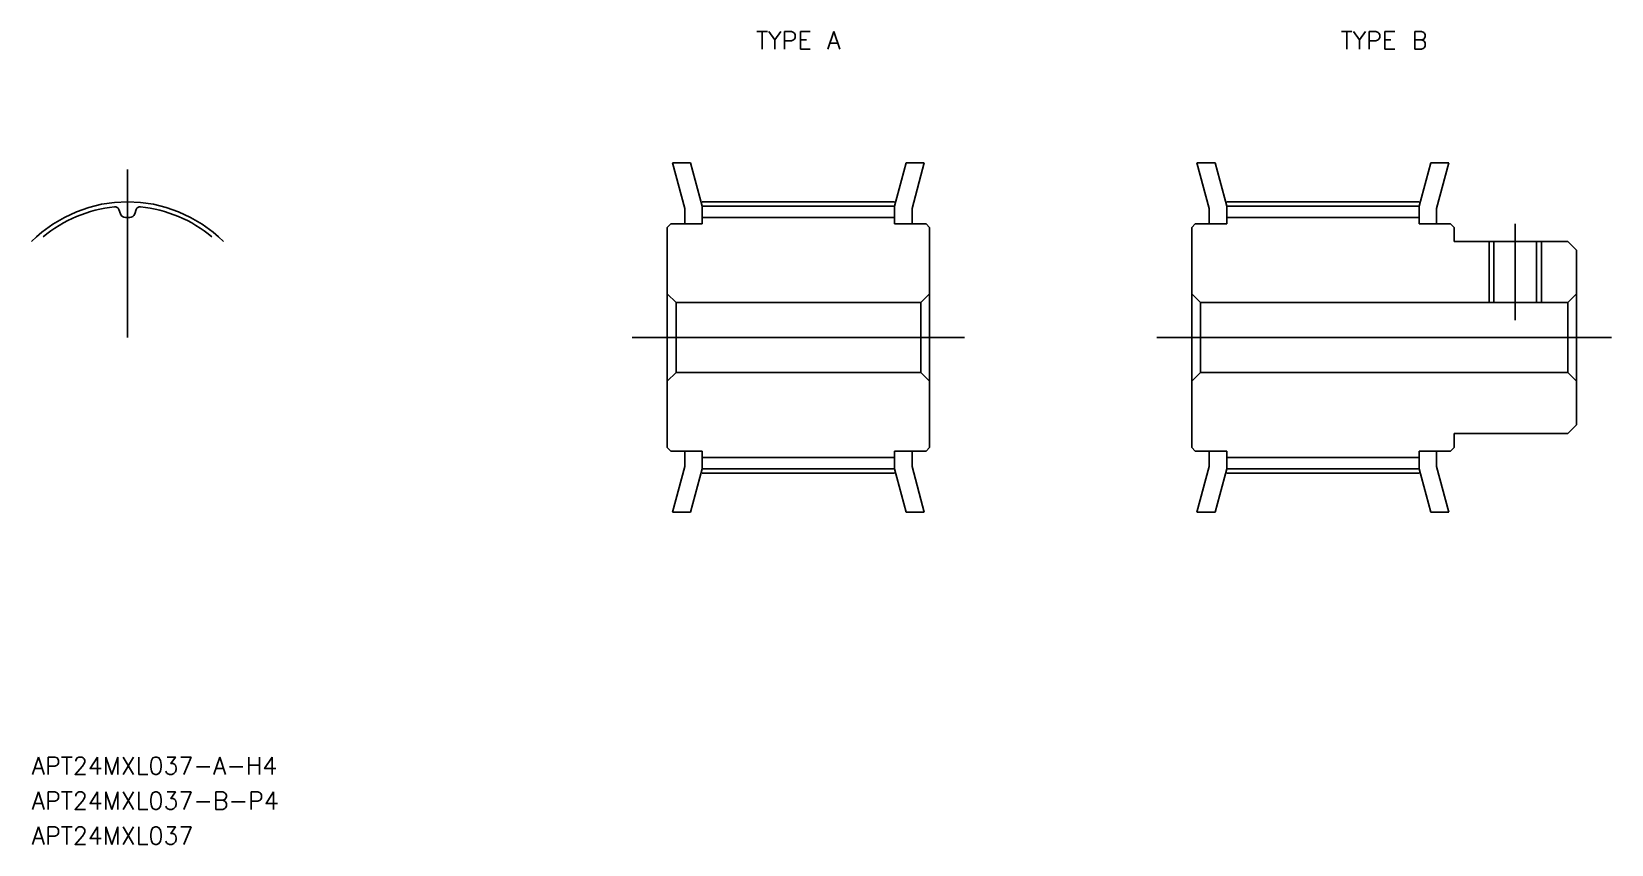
# Model space of a CAD drawing. Extents: x 36.5 to 126.8, y 23.8 to 70.3.
import ezdxf
from ezdxf.enums import TextEntityAlignment as Align

# ---------------------------------------------------------------- set-up
doc = ezdxf.new("R2010")
doc.units = 0
doc.linetypes.add('CENTER', pattern=[50.8, 31.75, -6.35, 6.35, -6.35])
doc.linetypes.add('DASHED', pattern=[19.05, 12.7, -6.35])
doc.layers.get('0').update_dxf_attribs({"linetype": 'CONTINUOUS'})
doc.layers.add('CENTER', color=1, linetype='CENTER')
doc.styles.add('MISUMI', font='txt.shx')

msp = doc.modelspace()

# ---------------------------------------------------------------- linework, layer by layer
at = {"color": 7, "linetype": 'CONTINUOUS'}
for p, q in [((73.83, 60.212), (73.127, 62.834)), ((73.127, 62.834), (74.163, 62.834)), ((74.83, 60.344), (74.163, 62.834)), ((85.83, 60.344), (86.497, 62.834)), ((87.532, 62.834), (86.497, 62.834)), ((86.83, 60.212), (87.532, 62.834)), ((103.83, 60.212), (103.127, 62.834)), ((103.127, 62.834), (104.163, 62.834)), ((104.83, 60.344), (104.163, 62.834)), ((115.83, 60.344), (116.497, 62.834)), ((116.497, 62.834), (117.532, 62.834)), ((116.83, 60.212), (117.532, 62.834)), ((41.551, 59.9), (41.458, 60.157)), ((42.37, 59.9), (42.463, 60.157)), ((73.83, 60.212), (73.83, 59.334)), ((74.83, 60.344), (85.83, 60.344)), ((74.83, 60.344), (74.83, 59.334)), ((74.83, 59.704), (85.83, 59.704)), ((85.83, 60.344), (85.83, 59.334)), ((86.83, 60.212), (86.83, 59.334)), ((103.83, 60.212), (103.83, 59.334)), ((104.83, 60.344), (115.83, 60.344)), ((104.83, 60.344), (104.83, 59.334)), ((104.83, 59.704), (115.83, 59.704)), ((115.83, 60.344), (115.83, 59.334)), ((116.83, 60.212), (116.83, 59.334)), ((72.83, 59.134), (73.03, 59.334)), ((72.83, 59.134), (72.83, 46.534)), ((73.03, 59.334), (74.83, 59.334)), ((87.63, 59.334), (85.83, 59.334)), ((87.83, 59.134), (87.63, 59.334)), ((87.83, 59.134), (87.83, 46.534)), ((102.83, 59.134), (103.03, 59.334)), ((102.83, 59.134), (102.83, 46.534)), ((103.03, 59.334), (104.83, 59.334)), ((115.83, 59.334), (117.63, 59.334)), ((117.83, 59.134), (117.63, 59.334)), ((117.83, 59.134), (117.83, 58.334)), ((117.83, 58.334), (124.33, 58.334)), ((124.83, 57.834), (124.33, 58.334)), ((124.83, 57.834), (124.83, 47.834)), ((72.83, 55.984), (72.83, 55.984)), ((72.83, 55.334), (73.33, 54.834)), ((87.83, 55.334), (87.33, 54.834)), ((87.83, 55.984), (87.83, 55.984)), ((102.83, 55.984), (102.83, 55.984)), ((102.83, 55.334), (103.33, 54.834)), ((124.33, 54.834), (124.83, 55.334)), ((73.33, 54.834), (73.33, 50.834)), ((73.33, 54.834), (87.33, 54.834)), ((87.33, 54.834), (87.33, 50.834)), ((103.33, 54.834), (103.33, 50.834)), ((103.33, 54.834), (124.33, 54.834)), ((124.33, 54.834), (124.33, 50.834)), ((72.83, 52.834), (72.83, 52.834)), ((87.83, 52.834), (87.83, 52.834)), ((102.83, 52.834), (102.83, 52.834)), ((72.83, 50.334), (73.33, 50.834)), ((73.33, 50.834), (87.33, 50.834)), ((87.83, 50.334), (87.33, 50.834)), ((102.83, 50.334), (103.33, 50.834)), ((103.33, 50.834), (124.33, 50.834)), ((124.33, 50.834), (124.83, 50.334)), ((117.83, 47.334), (124.33, 47.334)), ((117.83, 47.334), (117.83, 46.534)), ((124.33, 47.334), (124.83, 47.834)), ((73.03, 46.334), (72.83, 46.534)), ((73.03, 46.334), (74.83, 46.334)), ((73.83, 45.455), (73.83, 46.334)), ((74.83, 46.334), (74.83, 45.324)), ((87.63, 46.334), (85.83, 46.334)), ((85.83, 46.334), (85.83, 45.324)), ((86.83, 45.455), (86.83, 46.334)), ((87.63, 46.334), (87.83, 46.534)), ((103.03, 46.334), (102.83, 46.534)), ((103.03, 46.334), (104.83, 46.334)), ((103.83, 45.455), (103.83, 46.334)), ((104.83, 46.334), (104.83, 45.324)), ((115.83, 46.334), (117.63, 46.334)), ((115.83, 46.334), (115.83, 45.324)), ((116.83, 45.455), (116.83, 46.334)), ((117.63, 46.334), (117.83, 46.534)), ((73.83, 45.455), (73.127, 42.834)), ((74.83, 45.324), (74.163, 42.834)), ((74.83, 45.964), (85.83, 45.964)), ((74.83, 45.324), (85.83, 45.324)), ((85.83, 45.324), (86.497, 42.834)), ((86.83, 45.455), (87.532, 42.834)), ((103.83, 45.455), (103.127, 42.834)), ((104.83, 45.324), (104.163, 42.834)), ((104.83, 45.964), (115.83, 45.964)), ((104.83, 45.324), (115.83, 45.324)), ((115.83, 45.324), (116.497, 42.834)), ((116.83, 45.455), (117.532, 42.834)), ((73.127, 42.834), (74.163, 42.834)), ((87.532, 42.834), (86.497, 42.834)), ((103.127, 42.834), (104.163, 42.834)), ((116.497, 42.834), (117.532, 42.834))]:
    msp.add_line(p, q, dxfattribs=at)
at = {"color": 3, "linetype": 'DASHED'}
for p, q in [((119.83, 58.334), (119.83, 54.834)), ((120.105, 58.334), (120.105, 54.834)), ((122.555, 58.334), (122.555, 54.834)), ((122.83, 58.334), (122.83, 54.834))]:
    msp.add_line(p, q, dxfattribs=at)
at = {"color": 7, "linetype": 'CONTINUOUS'}
for centre, radius, start, end in [((41.96, 52.834), 7.51, 95.66805, 130), ((41.241, 60.078), 0.23, 20, 95.66805), ((41.833, 60.002), 0.3, 200, 271.01891), ((41.96, 52.834), 6.87, 88.98109, 91.01891), ((42.088, 60.002), 0.3, 268.98109, 340), ((42.679, 60.078), 0.23, 84.33195, 160), ((41.96, 52.834), 7.51, 50, 84.33195)]:
    msp.add_arc(centre, radius, start, end, dxfattribs=at)
at = {"layer": 'CENTER', "color": 1, "linetype": 'CENTER'}
for p, q in [((41.96, 52.834), (41.96, 62.448)), ((74.83, 60.594), (85.83, 60.594)), ((104.83, 60.594), (115.83, 60.594)), ((121.33, 59.334), (121.33, 53.834)), ((70.83, 52.834), (89.83, 52.834)), ((100.83, 52.834), (126.83, 52.834)), ((74.83, 45.074), (85.83, 45.074)), ((104.83, 45.074), (115.83, 45.074))]:
    msp.add_line(p, q, dxfattribs=at)
msp.add_arc((41.96, 52.834), 7.76, 45, 135, dxfattribs=at)

# ---------------------------------------------------------------- texts
at = {"color": 7, "linetype": 'CONTINUOUS', "style": 'MISUMI'}
for s, p in [('TYPE A', (80.33, 69.834)), ('TYPE B', (113.83, 69.834))]:
    msp.add_text(s, height=1, dxfattribs=at).set_placement(p, align=Align.MIDDLE_CENTER)
for s, p in [('APT24MXL037-A-H4', (36.473, 27.834)), ('APT24MXL037-B-P4', (36.473, 25.834)), ('APT24MXL037', (36.473, 23.834))]:
    msp.add_text(s, height=1, dxfattribs=at).set_placement(p)

doc.saveas('drawing.dxf')
